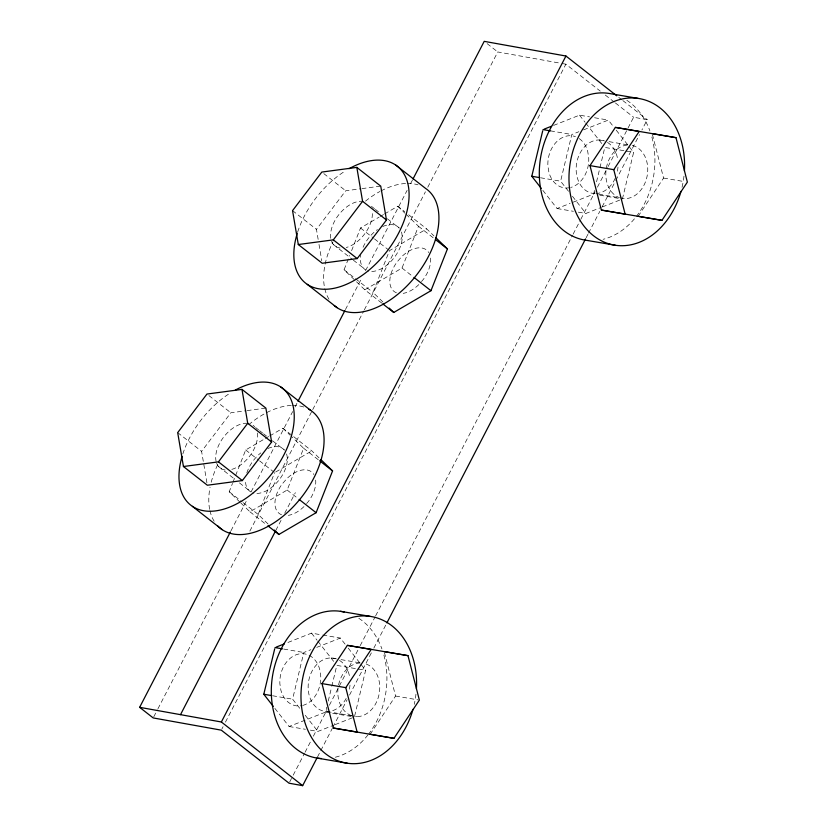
<?xml version="1.0" encoding="UTF-8"?>
<svg xmlns="http://www.w3.org/2000/svg" width="827" height="827" viewBox="0 0 827 827"><rect width="100%" height="100%" fill="white"/><g stroke="black" fill="none" stroke-linecap="round" stroke-linejoin="round"><path stroke-width="0.62" stroke-dasharray="4.13 3.1" d="M299.715 708.243L292.593 699.166L303.809 652.493L310.869 649.691M274.864 708.367L289.099 726.509L325.6 712.088L326.789 707.168M328.257 701.027L331.503 687.516M331.803 686.286L336.816 665.404L356.85 668.826M360.872 664.267L365.617 670.325L354.411 716.999L334.387 724.917M568.511 191.275L560.603 181.196L571.808 134.512L578.879 131.72M594.489 190.417L593.61 194.107L571.23 202.946M596.556 181.816L604.816 147.423L624.85 150.845M622.411 199.028L633.627 152.344L628.882 146.296M240.026 502.216L229.213 491.755L232.501 483.402M232.976 482.203L245.681 449.971L264.278 439.096M381.774 303.085L364.81 289.801L344.063 269.767L349.718 255.44M351.599 250.664L360.531 227.983L379.138 217.108M268.072 523.998L258.148 514.415L274.616 472.63M240.936 503.085L249.95 511.799L287.155 490.049L303.623 448.255L291.001 436.056M382.932 302.01L373.008 292.427L389.476 250.643L426.691 228.893L433.906 235.86M364.81 289.801L402.015 268.051L418.483 226.267L405.861 214.069M230.971 530.8L246.984 499.849M251.139 491.827L292.655 411.588M295.022 407.008L297.4 402.418M345.438 309.577L361.451 278.627M365.596 270.605L407.111 190.365M410.668 183.48L412.456 180.048M153.781 716.782L157.337 709.907M157.936 708.76L247.49 535.679M249.857 531.089L312.13 410.74M312.73 409.592L363.725 311.014M364.325 309.867L425.409 191.802M427.776 187.212L497.761 51.956L560.82 63.286M275.825 530.427L281.149 520.131M284.705 513.267L295.363 492.665M221.884 729.011L223.073 726.716M225.451 722.136L565.864 64.186L600.247 91.104M289.636 782.063L292.603 776.326M293.192 775.178L304.46 753.397M305.06 752.26L310.993 740.796M313.361 736.206L327.006 709.845M329.373 705.255L359.621 646.797M360.21 645.649L375.044 616.994M375.634 615.857L572.532 235.292M573.121 234.155L580.244 220.395M580.833 219.248L595.068 191.74M597.445 187.15L607.525 167.664M608.114 166.516L633.616 117.238L647.241 119.677L641.907 129.994M317.496 756.994L332.32 728.339M332.909 727.191L347.144 699.683M349.521 695.093L371.457 652.689M373.835 648.099L386.292 624.034M586.157 237.742L587.935 234.299M588.524 233.152L599.792 211.381M602.17 206.791L615.216 181.578M615.805 180.431L639.529 134.584M638.155 216.292L663.574 178.063L652.513 134.832M370.155 734.273L395.564 696.034L384.514 652.813M318.157 239.385L316.452 229.348L345.717 190.779L360.727 188.773M206.915 482.72L201.592 451.335L230.867 412.766L245.867 410.771M421.481 281.552L423.31 279.443A26.319 15.734 -51.9 0 0 430.329 256.763M306.621 503.54L308.45 501.431A26.319 15.734 -51.9 0 0 315.469 478.75M380.234 216.467L383.521 214.544M384.617 213.904L397.746 206.233L404.734 211.702M265.374 438.455L268.661 436.532M269.757 435.901L282.886 428.221L311.831 450.88L319.046 457.848M275.711 471.99L311.831 450.88M553.604 125.404L579.51 115.17L589.537 116.876M583.583 129.86L608.321 120.08L613.065 126.138M542.863 190.386L557.098 208.528L570.051 203.411M578.383 212.167L585.898 213.449L601.208 207.401M602.387 206.936L621.232 199.493M287.951 642.455L311.51 633.141L321.527 634.857M316.762 647.365L340.321 638.062L345.066 644.109M310.383 730.148L317.899 731.43L333.209 725.382M361.978 188.608L380.74 186.116M247.118 410.605L265.88 408.104M594.541 117.734L608.321 120.08M550.513 130.873L571.808 134.512M599.182 139.97L604.134 140.807M609.075 141.655L628.851 145.035A26.96 20.778 -80.3 0 0 606.356 168.015A26.96 20.778 -80.3 0 0 619.371 197.643M626.111 151.062L633.627 152.344M663.574 178.063L684.859 181.692M540.558 177.774L560.603 181.196M598.748 194.2L624.705 198.635A26.96 20.778 -80.3 0 0 647.427 174.259A26.96 20.778 -80.3 0 0 632.097 145.407M599.864 195.172L618.658 198.387M557.098 208.528L573.38 211.309M322.788 635.064L340.321 638.062M283.764 649.071L303.809 652.493M331.182 657.941L336.134 658.788M341.075 659.636L359.621 662.799M358.101 669.033L365.617 670.325M395.564 696.034L418.111 699.89M272.559 695.745L292.593 699.166M327.037 711.551L356.706 716.616M325.6 712.088L351.909 716.575M289.099 726.509L305.38 729.29M562.081 63.514L565.864 64.186M618.782 97.4L621.832 99.788M622.855 100.584L647.241 119.677M605.302 95.064L614.409 102.186M615.422 102.982L633.616 117.238M487.113 43.624L497.761 51.956M408.724 214.824L426.691 228.893M418.483 226.267L434.454 238.765M371.457 206.336L374.445 208.673M375.437 209.448L378.415 211.784M387.356 218.783L399.286 228.118A26.96 16.116 -51.9 0 0 382.167 226.794M323.812 173.618L345.717 190.779M360.531 227.983L373.515 238.135M374.507 238.92L388.483 249.857M402.015 268.051L412.001 275.867M292.551 210.627L316.452 229.348M333.457 244.575L352.343 259.358M353.336 260.133L363.27 267.917M344.063 269.767L373.008 292.427M303.623 448.255L318.602 459.977M255.605 427.549L258.593 429.885M259.585 430.66L262.562 432.997M263.555 433.772L266.542 436.108M272.507 440.77L284.426 450.105A26.96 16.116 -51.9 0 0 266.222 449.34M208.952 395.616L230.867 412.766M245.681 449.971L258.655 460.132M259.647 460.908L273.623 471.855M287.155 490.049L298.133 498.64M177.691 432.624L201.592 451.335M218.597 466.573L235.488 479.794M239.468 482.906L248.41 489.904M229.213 491.755L242.187 501.917M243.179 502.702L258.148 514.415M249.95 511.799L266.914 525.083M397.746 206.233L404.961 213.201M282.886 428.221L290.101 435.188M616.229 130.17L628.086 145.283M579.51 115.17L585.051 122.22M585.836 123.233L602.438 144.394M572.46 196.309L585.898 213.449M348.229 648.141L360.086 663.264M311.51 633.141L317.051 640.201M317.837 641.204L333.653 661.373M305.246 715.303L317.899 731.43M319.005 244.41L321.775 260.732M579.251 138.605A26.319 20.282 -80.3 0 1 587.697 151.341L588.731 157.905A26.319 20.282 -80.3 0 1 570.682 187.471M569.617 187.708A26.319 20.282 -80.3 0 1 548.911 172.357L547.877 165.793A26.319 20.282 -80.3 0 1 575.416 136.62M607.504 142.409A26.96 20.778 -80.3 0 1 617.81 160.138M617.986 167.085A26.96 20.778 -80.3 0 1 616.735 174.011M615.143 178.384A26.96 20.778 -80.3 0 1 596.122 193.549M595.037 193.57A26.96 20.778 -80.3 0 1 576.688 162.95A26.96 20.778 -80.3 0 1 604.516 140.962M683.981 176.141A74.316 57.259 -80.3 0 1 681.975 187.595M626.825 100.315A74.316 57.259 -80.3 0 1 649.919 130.924M651.883 137.096A74.316 57.259 -80.3 0 1 603.121 239.303M418.813 284.612A26.319 15.734 -51.9 0 1 403.204 293.358M396.402 292.768A26.319 15.734 -51.9 0 1 397.125 261.911L401.622 256.742A26.319 15.734 -51.9 0 1 428.727 252.535M329.001 299.25A74.316 44.42 -51.9 0 1 333.002 241.773M365.493 201.126A74.316 44.42 -51.9 0 1 379.944 191.461M381.02 190.882A74.316 44.42 -51.9 0 1 406.119 183.46M407.36 183.418A74.316 44.42 -51.9 0 1 417.997 184.834M297.689 231.963A74.316 44.42 -51.9 0 1 345.81 170.62M372.377 213.635A26.96 16.116 -51.9 0 1 346.244 247.5M340.021 248.007A26.96 16.116 -51.9 0 1 331.317 240.698M330.759 238.321A26.96 16.116 -51.9 0 1 339.68 213.624A26.96 16.116 -51.9 0 1 361.75 201.25M401.426 232.005A26.96 16.116 -51.9 0 1 392.484 259.74A26.96 16.116 -51.9 0 1 367.633 270.842M365.689 269.953A26.96 16.116 -51.9 0 1 360.789 254.52M363.074 247.242A26.96 16.116 -51.9 0 1 377.443 229.575M303.954 506.61A26.319 15.734 -51.9 0 1 288.344 515.355M281.542 514.766A26.319 15.734 -51.9 0 1 282.265 483.898L286.762 478.73A26.319 15.734 -51.9 0 1 313.878 474.522M214.141 521.237A74.316 44.42 -51.9 0 1 209.924 510.621M209.644 509.308A74.316 44.42 -51.9 0 1 210.048 487.32M211.195 482.234A74.316 44.42 -51.9 0 1 218.142 463.761M248.7 424.706A74.316 44.42 -51.9 0 1 291.269 405.447M292.5 405.406A74.316 44.42 -51.9 0 1 305.421 407.618M182.829 453.961A74.316 44.42 -51.9 0 1 230.95 392.608M257.311 433.017A26.96 16.116 -51.9 0 1 231.395 469.498M225.161 469.994A26.96 16.116 -51.9 0 1 216.467 462.686M216.136 461.538A26.96 16.116 -51.9 0 1 224.262 436.305A26.96 16.116 -51.9 0 1 246.891 423.248M253.072 425.326A26.96 16.116 -51.9 0 1 254.613 426.773M286.566 453.992A26.96 16.116 -51.9 0 1 277.624 481.738A26.96 16.116 -51.9 0 1 252.783 492.83M250.829 491.941A26.96 16.116 -51.9 0 1 245.505 481.056M246.828 472.91A26.96 16.116 -51.9 0 1 260.815 452.896M302.682 705.452A26.319 20.282 -80.3 0 0 320.731 675.876L319.698 669.322A26.319 20.282 -80.3 0 0 296.335 654.695A26.319 20.282 -80.3 0 0 279.867 683.774L280.911 690.328A26.319 20.282 -80.3 0 0 301.617 705.689M366.185 664.009A26.96 20.778 -80.3 0 1 378.59 696.386A26.96 20.778 -80.3 0 1 352.405 715.965M351.372 715.624A26.96 20.778 -80.3 0 1 338.357 685.996M338.584 684.839A26.96 20.778 -80.3 0 1 360.851 663.006M339.494 660.391A26.96 20.778 -80.3 0 1 349.811 678.119M349.976 685.066A26.96 20.778 -80.3 0 1 348.736 691.992M346.151 698.422A26.96 20.778 -80.3 0 1 318.405 708.904A26.96 20.778 -80.3 0 1 310.208 675.277A26.96 20.778 -80.3 0 1 336.517 658.943M415.981 694.122A74.316 57.259 -80.3 0 1 414.265 704.304M358.825 618.296A74.316 57.259 -80.3 0 1 381.919 648.906M383.883 655.077A74.316 57.259 -80.3 0 1 368.78 733.869M367.984 734.893A74.316 57.259 -80.3 0 1 333.963 757.542"/><path stroke-width="1.24" d="M273.282 706.351L263.792 694.256L274.709 648.802M541.282 188.37L531.792 176.275L542.708 130.821M267.917 525.858L278.895 534.459L316.1 512.709L332.568 470.914L320.845 459.595M382.767 303.871L393.745 312.461L430.96 290.711L447.428 248.927L435.705 237.607M316.896 758.142L302.661 785.65L289.047 783.2L221.295 730.158L153.191 717.929L139.639 707.323L230.382 531.947M297.989 401.271L344.838 310.714M413.045 178.901L484.208 41.35L565.937 56.029L616.756 95.808M180.503 714.662L275.236 531.575M139.639 707.323L221.367 721.992L565.937 56.029M386.881 622.886L585.557 238.889M589.992 165.607L615.402 127.379L675.99 137.664L687.361 182.126L661.941 220.354L601.363 210.068L589.992 165.607L613.779 169.669L625.15 214.131L601.363 210.068M613.779 169.669L639.199 131.441L615.402 127.379M321.982 683.588L347.402 645.349L407.99 655.646L419.361 700.097L393.941 738.335L333.364 728.039L321.982 683.588L345.779 687.65L357.15 732.102L333.364 728.039M345.779 687.65L371.199 649.412L347.402 645.349M298.299 244.534L333.312 239.861L362.577 201.302L356.83 167.395L321.817 172.068L292.551 210.627L298.299 244.534L322.199 263.244L357.212 258.582L386.478 220.013L380.74 186.116L356.83 167.395M183.439 466.521L218.452 461.859L247.718 423.29L241.98 389.393L206.957 394.055L177.691 432.624L183.439 466.521L207.339 485.232L242.352 480.57L271.628 442L265.88 408.104L241.98 389.393M544.176 129.126L551.247 126.335M276.177 647.107L284.426 643.851M638.134 98.403L608.465 93.337A74.316 57.259 -80.3 0 0 540.424 158.629A74.316 57.259 -80.3 0 0 585.754 240.202L615.433 245.268M652.193 133.602L675.99 137.664M542.998 129.591L550.513 130.873M531.792 176.275L539.307 177.557M638.155 216.292L661.941 220.354M340.466 611.308L370.134 616.373M384.193 651.583L407.99 655.646M274.998 647.572L282.514 648.854M263.792 694.256L271.308 695.538M370.155 734.273L393.941 738.335M317.754 758.183L347.423 763.249M395.678 165.007L425.491 188.349A74.316 44.42 -51.9 0 1 416.488 275.091A74.316 44.42 -51.9 0 1 334.304 305.566M435.457 239.551L447.428 248.927M362.577 201.302L386.478 220.013M413.996 277.427L430.96 290.711M333.312 239.861L357.212 258.582M307.251 284.343L337.065 307.685M280.818 386.995L310.632 410.337M319.594 460.763L332.568 470.914M247.718 423.29L271.628 442M299.136 499.425L316.1 512.709M218.452 461.859L242.352 480.57M192.391 506.341L222.205 529.683M221.367 721.992L302.661 785.65M389.238 308.109L393.745 312.461M274.388 530.097L278.895 534.459M680.993 191.368A74.316 57.259 -80.3 0 1 585.898 228.438A74.316 57.259 -80.3 0 1 606.687 105.06A74.316 57.259 -80.3 0 1 684.425 170.962M349.046 168.718A74.316 44.42 -51.9 0 1 408.869 199.989A74.316 44.42 -51.9 0 1 338.894 287.083A74.316 44.42 -51.9 0 1 297.338 233.08M235.271 390.106A74.316 44.42 -51.9 0 1 293.988 422.328A74.316 44.42 -51.9 0 1 224.437 508.956A74.316 44.42 -51.9 0 1 182.095 456.339M308.647 409.127A74.316 44.42 -51.9 0 1 301.617 497.099A74.316 44.42 -51.9 0 1 217.759 525.941M412.993 709.349A74.316 57.259 -80.3 0 1 317.899 746.409A74.316 57.259 -80.3 0 1 338.688 623.031A74.316 57.259 -80.3 0 1 416.426 688.943M321.476 758.555A74.316 57.259 -80.3 0 1 272.424 676.61A74.316 57.259 -80.3 0 1 344.125 612.001"/></g></svg>
